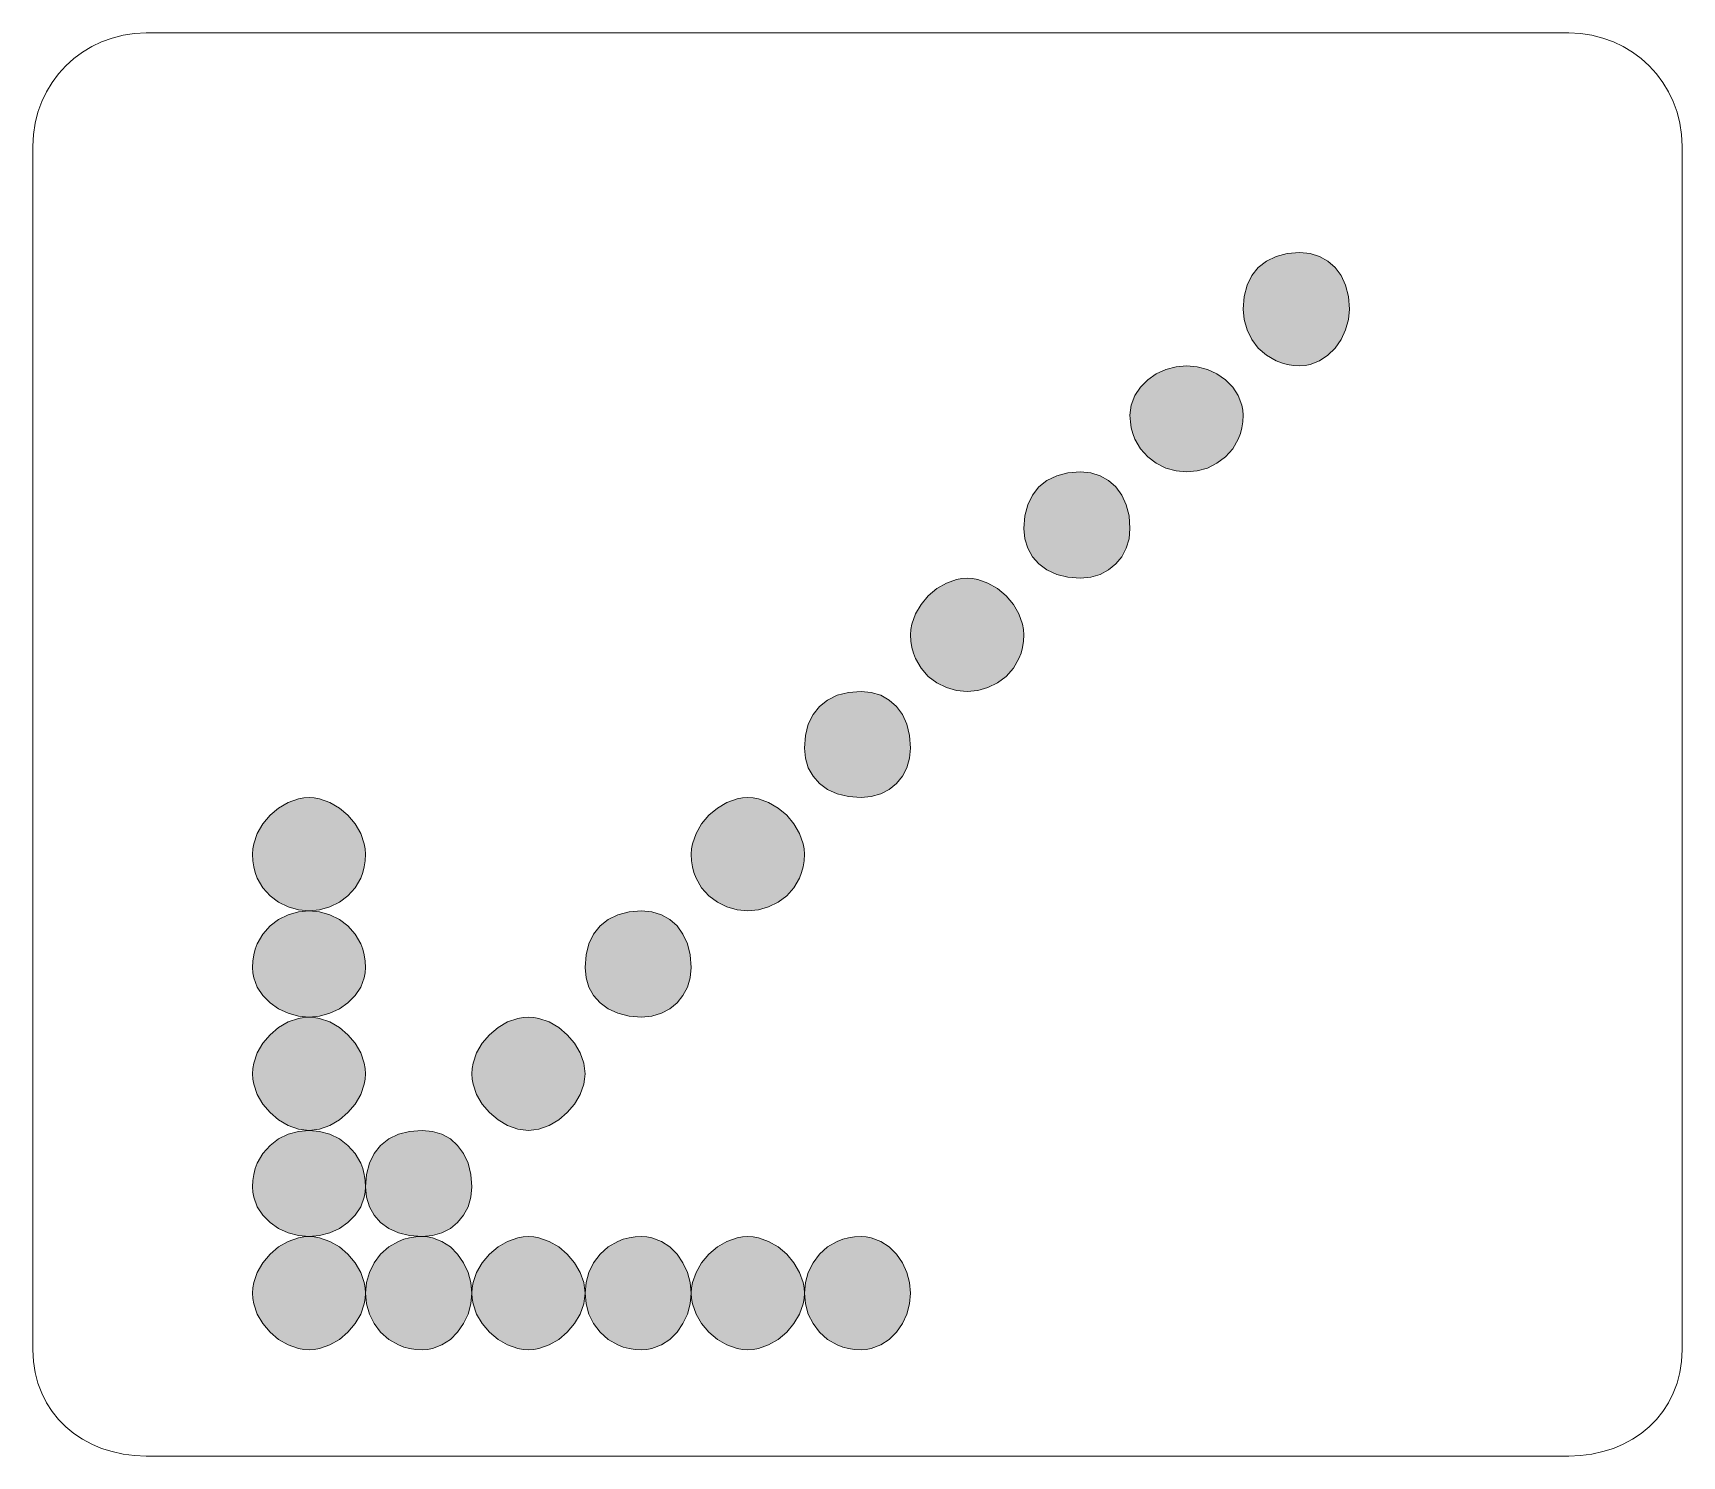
# Model space of a CAD drawing. Header units: metres. Extents: x 144 to 423, y 14 to 255.
import ezdxf

# ---------------------------------------------------------------- set-up
doc = ezdxf.new("R2010")
doc.units = ezdxf.units.M
doc.layers.add('FILL_LIME_00FF00', color=7, linetype='Continuous', true_color=0x00ff00)
doc.layers.add('STROKE_BLACK_000000', color=7, linetype='Continuous', true_color=0x000000)

msp = doc.modelspace()

# ---------------------------------------------------------------- hatches: boundary and pattern name
at = {"layer": 'FILL_LIME_00FF00', "true_color": 0x00ff00}
h = msp.add_hatch(color=7, dxfattribs=at)
h.dxf.hatch_style = 1
h.paths.add_polyline_path([(348.98, 210.7), (349.47, 212.59), (350.27, 214.23), (351.36, 215.61), (352.74, 216.7), (354.38, 217.5), (356.27, 217.99), (358.41, 218.16), (360.15, 217.99), (361.75, 217.5), (363.18, 216.7), (364.41, 215.61), (365.42, 214.23), (366.17, 212.59), (366.65, 210.7), (366.81, 208.56), (366.65, 206.77), (366.17, 205.03), (365.42, 203.41), (364.41, 201.96), (363.18, 200.73), (361.75, 199.78), (360.15, 199.18), (359.3, 199.02), (358.41, 198.96), (357.31, 199.02), (356.27, 199.18), (355.3, 199.43), (354.38, 199.78), (352.74, 200.73), (351.36, 201.96), (350.27, 203.41), (349.47, 205.03), (348.98, 206.77), (348.81, 208.56), (348.98, 210.7)])
h = msp.add_hatch(color=7, dxfattribs=at)
h.dxf.hatch_style = 1
h.paths.add_polyline_path([(329.67, 191.45), (329.83, 192.3), (330.43, 193.9), (331.38, 195.33), (332.61, 196.56), (334.06, 197.57), (335.68, 198.32), (337.42, 198.8), (339.21, 198.96), (341, 198.8), (342.73, 198.32), (344.36, 197.57), (345.81, 196.56), (347.04, 195.33), (347.98, 193.9), (348.59, 192.3), (348.75, 191.45), (348.81, 190.56), (348.75, 189.46), (348.59, 188.42), (348.34, 187.45), (347.98, 186.53), (347.04, 184.89), (345.81, 183.51), (344.36, 182.42), (342.73, 181.62), (341, 181.13), (339.21, 180.96), (337.42, 181.13), (335.68, 181.62), (334.06, 182.42), (332.61, 183.51), (331.38, 184.89), (330.43, 186.53), (330.08, 187.45), (329.83, 188.42), (329.67, 189.46), (329.61, 190.56), (329.67, 191.45)])
h = msp.add_hatch(color=7, dxfattribs=at)
h.dxf.hatch_style = 1
h.paths.add_polyline_path([(311.78, 173.5), (312.27, 175.39), (313.07, 177.03), (314.16, 178.41), (315.54, 179.5), (317.18, 180.3), (319.07, 180.79), (321.21, 180.96), (322.95, 180.79), (324.55, 180.3), (325.98, 179.5), (327.21, 178.41), (328.22, 177.03), (328.97, 175.39), (329.45, 173.5), (329.61, 171.36), (329.45, 169.62), (328.97, 168.02), (328.22, 166.59), (327.21, 165.36), (325.98, 164.35), (324.55, 163.6), (322.95, 163.12), (321.21, 162.96), (319.07, 163.12), (317.18, 163.6), (315.54, 164.35), (314.16, 165.36), (313.07, 166.59), (312.27, 168.02), (311.78, 169.62), (311.61, 171.36), (311.78, 173.5)])
h = msp.add_hatch(color=7, dxfattribs=at)
h.dxf.hatch_style = 1
h.paths.add_polyline_path([(292.47, 154.26), (292.63, 155.15), (293.23, 156.88), (294.18, 158.51), (295.41, 159.96), (296.86, 161.19), (298.48, 162.13), (300.22, 162.74), (301.11, 162.9), (302.01, 162.96), (302.91, 162.9), (303.8, 162.74), (305.53, 162.13), (307.16, 161.19), (308.61, 159.96), (309.84, 158.51), (310.78, 156.88), (311.39, 155.15), (311.55, 154.26), (311.61, 153.36), (311.55, 152.26), (311.39, 151.22), (311.14, 150.25), (310.78, 149.33), (309.84, 147.69), (308.61, 146.31), (307.16, 145.22), (305.53, 144.42), (303.8, 143.93), (302.01, 143.76), (300.22, 143.93), (298.48, 144.42), (296.86, 145.22), (295.41, 146.31), (294.18, 147.69), (293.23, 149.33), (292.88, 150.25), (292.63, 151.22), (292.47, 152.26), (292.41, 153.36), (292.47, 154.26)])
h = msp.add_hatch(color=7, dxfattribs=at)
h.dxf.hatch_style = 1
h.paths.add_polyline_path([(274.58, 136.3), (275.07, 138.19), (275.87, 139.83), (276.96, 141.21), (278.34, 142.3), (279.98, 143.1), (281.87, 143.59), (284.01, 143.76), (285.75, 143.59), (287.35, 143.1), (288.78, 142.3), (290.01, 141.21), (291.02, 139.83), (291.77, 138.19), (292.25, 136.3), (292.41, 134.16), (292.25, 132.42), (291.77, 130.82), (291.02, 129.39), (290.01, 128.16), (288.78, 127.15), (287.35, 126.4), (285.75, 125.92), (284.01, 125.76), (281.87, 125.92), (279.98, 126.4), (278.34, 127.15), (276.96, 128.16), (275.87, 129.39), (275.07, 130.82), (274.58, 132.42), (274.41, 134.16), (274.58, 136.3)])
h = msp.add_hatch(color=7, dxfattribs=at)
h.dxf.hatch_style = 1
h.paths.add_polyline_path([(180.87, 117.06), (181.03, 117.95), (181.63, 119.68), (182.58, 121.31), (183.81, 122.76), (185.26, 123.99), (186.88, 124.93), (188.62, 125.54), (189.51, 125.7), (190.41, 125.76), (191.31, 125.7), (192.2, 125.54), (193.93, 124.93), (195.56, 123.99), (197.01, 122.76), (198.24, 121.31), (199.18, 119.68), (199.79, 117.95), (199.95, 117.06), (200.01, 116.16), (199.95, 115.06), (199.79, 114.02), (199.54, 113.05), (199.18, 112.13), (198.24, 110.49), (197.01, 109.11), (195.56, 108.02), (193.93, 107.22), (192.2, 106.73), (190.41, 106.56), (188.62, 106.73), (186.88, 107.22), (185.26, 108.02), (183.81, 109.11), (182.58, 110.49), (181.63, 112.13), (181.28, 113.05), (181.03, 114.02), (180.87, 115.06), (180.81, 116.16), (180.87, 117.06)])
h = msp.add_hatch(color=7, dxfattribs=at)
h.dxf.hatch_style = 1
h.paths.add_polyline_path([(255.27, 117.06), (255.43, 117.95), (256.03, 119.68), (256.98, 121.31), (258.21, 122.76), (259.66, 123.99), (261.28, 124.93), (263.02, 125.54), (263.91, 125.7), (264.81, 125.76), (265.71, 125.7), (266.6, 125.54), (268.33, 124.93), (269.96, 123.99), (271.41, 122.76), (272.64, 121.31), (273.58, 119.68), (274.19, 117.95), (274.35, 117.06), (274.41, 116.16), (274.35, 115.06), (274.19, 114.02), (273.94, 113.05), (273.58, 112.13), (272.64, 110.49), (271.41, 109.11), (269.96, 108.02), (268.33, 107.22), (266.6, 106.73), (264.81, 106.56), (263.02, 106.73), (261.28, 107.22), (259.66, 108.02), (258.21, 109.11), (256.98, 110.49), (256.03, 112.13), (255.68, 113.05), (255.43, 114.02), (255.27, 115.06), (255.21, 116.16), (255.27, 117.06)])
h = msp.add_hatch(color=7, dxfattribs=at)
h.dxf.hatch_style = 1
h.paths.add_polyline_path([(180.87, 98.06), (181.03, 99.1), (181.28, 100.07), (181.63, 100.99), (182.58, 102.63), (183.81, 104.01), (185.26, 105.1), (186.88, 105.9), (188.62, 106.39), (190.41, 106.56), (192.2, 106.39), (193.93, 105.9), (195.56, 105.1), (197.01, 104.01), (198.24, 102.63), (199.18, 100.99), (199.54, 100.07), (199.79, 99.1), (199.95, 98.06), (200.01, 96.96), (199.95, 96.07), (199.79, 95.22), (199.18, 93.62), (198.24, 92.19), (197.01, 90.96), (195.56, 89.95), (193.93, 89.2), (192.2, 88.72), (190.41, 88.56), (188.62, 88.72), (186.88, 89.2), (185.26, 89.95), (183.81, 90.96), (182.58, 92.19), (181.63, 93.62), (181.03, 95.22), (180.87, 96.07), (180.81, 96.96), (180.87, 98.06)])
h = msp.add_hatch(color=7, dxfattribs=at)
h.dxf.hatch_style = 1
h.paths.add_polyline_path([(237.38, 99.1), (237.87, 100.99), (238.67, 102.63), (239.76, 104.01), (241.14, 105.1), (242.78, 105.9), (244.67, 106.39), (246.81, 106.56), (248.55, 106.39), (250.15, 105.9), (251.58, 105.1), (252.81, 104.01), (253.82, 102.63), (254.57, 100.99), (255.05, 99.1), (255.21, 96.96), (255.05, 95.22), (254.57, 93.62), (253.82, 92.19), (252.81, 90.96), (251.58, 89.95), (250.15, 89.2), (248.55, 88.72), (246.81, 88.56), (244.67, 88.72), (242.78, 89.2), (241.14, 89.95), (239.76, 90.96), (238.67, 92.19), (237.87, 93.62), (237.38, 95.22), (237.21, 96.96), (237.38, 99.1)])
h = msp.add_hatch(color=7, dxfattribs=at)
h.dxf.hatch_style = 1
h.paths.add_polyline_path([(180.87, 79.86), (181.03, 80.75), (181.63, 82.48), (182.58, 84.11), (183.81, 85.56), (185.26, 86.79), (186.88, 87.73), (188.62, 88.34), (189.51, 88.5), (190.41, 88.56), (191.31, 88.5), (192.2, 88.34), (193.93, 87.73), (195.56, 86.79), (197.01, 85.56), (198.24, 84.11), (199.18, 82.48), (199.79, 80.75), (199.95, 79.86), (200.01, 78.96), (199.95, 78.06), (199.79, 77.17), (199.18, 75.43), (198.24, 73.81), (197.01, 72.36), (195.56, 71.13), (193.93, 70.18), (192.2, 69.58), (191.31, 69.42), (190.41, 69.36), (189.51, 69.42), (188.62, 69.58), (186.88, 70.18), (185.26, 71.13), (183.81, 72.36), (182.58, 73.81), (181.63, 75.43), (181.03, 77.17), (180.87, 78.06), (180.81, 78.96), (180.87, 79.86)])
h = msp.add_hatch(color=7, dxfattribs=at)
h.dxf.hatch_style = 1
h.paths.add_polyline_path([(218.07, 79.86), (218.23, 80.75), (218.83, 82.48), (219.78, 84.11), (221.01, 85.56), (222.46, 86.79), (224.08, 87.73), (225.82, 88.34), (226.71, 88.5), (227.61, 88.56), (228.51, 88.5), (229.4, 88.34), (231.13, 87.73), (232.76, 86.79), (234.21, 85.56), (235.44, 84.11), (236.39, 82.48), (236.99, 80.75), (237.15, 79.86), (237.21, 78.96), (237.15, 78.06), (236.99, 77.17), (236.39, 75.43), (235.44, 73.81), (234.21, 72.36), (232.76, 71.13), (231.13, 70.18), (229.4, 69.58), (228.51, 69.42), (227.61, 69.36), (226.71, 69.42), (225.82, 69.58), (224.08, 70.18), (222.46, 71.13), (221.01, 72.36), (219.78, 73.81), (218.83, 75.43), (218.23, 77.17), (218.07, 78.06), (218.01, 78.96), (218.07, 79.86)])
h = msp.add_hatch(color=7, dxfattribs=at)
h.dxf.hatch_style = 1
h.paths.add_polyline_path([(180.87, 60.86), (181.03, 61.9), (181.28, 62.87), (181.63, 63.79), (182.58, 65.43), (183.81, 66.81), (185.26, 67.9), (186.88, 68.7), (188.62, 69.19), (190.41, 69.36), (192.2, 69.19), (193.93, 68.7), (195.56, 67.9), (197.01, 66.81), (198.24, 65.43), (199.18, 63.79), (199.54, 62.87), (199.79, 61.9), (199.95, 60.86), (200.01, 59.76), (199.95, 58.87), (199.79, 58.02), (199.18, 56.42), (198.24, 54.99), (197.01, 53.76), (195.56, 52.75), (193.93, 52), (192.2, 51.52), (190.41, 51.36), (188.62, 51.52), (186.88, 52), (185.26, 52.75), (183.81, 53.76), (182.58, 54.99), (181.63, 56.42), (181.03, 58.02), (180.87, 58.87), (180.81, 59.76), (180.87, 60.86)])
h = msp.add_hatch(color=7, dxfattribs=at)
h.dxf.hatch_style = 1
h.paths.add_polyline_path([(200.18, 61.9), (200.67, 63.79), (201.47, 65.43), (202.56, 66.81), (203.94, 67.9), (205.58, 68.7), (207.47, 69.19), (209.61, 69.36), (211.35, 69.19), (212.95, 68.7), (214.38, 67.9), (215.61, 66.81), (216.62, 65.43), (217.37, 63.79), (217.85, 61.9), (218.01, 59.76), (217.85, 58.02), (217.37, 56.42), (216.62, 54.99), (215.61, 53.76), (214.38, 52.75), (212.95, 52), (211.35, 51.52), (209.61, 51.36), (207.47, 51.52), (205.58, 52), (203.94, 52.75), (202.56, 53.76), (201.47, 54.99), (200.67, 56.42), (200.18, 58.02), (200.01, 59.76), (200.18, 61.9)])
h = msp.add_hatch(color=7, dxfattribs=at)
h.dxf.hatch_style = 1
h.paths.add_polyline_path([(180.87, 42.66), (181.03, 43.55), (181.63, 45.28), (182.58, 46.91), (183.81, 48.36), (185.26, 49.59), (186.88, 50.53), (188.62, 51.14), (189.51, 51.3), (190.41, 51.36), (191.31, 51.3), (192.2, 51.14), (193.93, 50.53), (195.56, 49.59), (197.01, 48.36), (198.24, 46.91), (199.18, 45.28), (199.79, 43.55), (199.95, 42.66), (200.01, 41.76), (199.95, 40.86), (199.79, 39.97), (199.18, 38.23), (198.24, 36.61), (197.01, 35.16), (195.56, 33.93), (193.93, 32.98), (192.2, 32.38), (191.31, 32.22), (190.41, 32.16), (189.51, 32.22), (188.62, 32.38), (186.88, 32.98), (185.26, 33.93), (183.81, 35.16), (182.58, 36.61), (181.63, 38.23), (181.03, 39.97), (180.87, 40.86), (180.81, 41.76), (180.87, 42.66)])
h = msp.add_hatch(color=7, dxfattribs=at)
h.dxf.hatch_style = 1
h.paths.add_polyline_path([(200.18, 43.55), (200.67, 45.28), (201.47, 46.91), (202.56, 48.36), (203.94, 49.59), (205.58, 50.53), (206.5, 50.89), (207.47, 51.14), (208.51, 51.3), (209.61, 51.36), (210.5, 51.3), (211.35, 51.14), (212.95, 50.53), (214.38, 49.59), (215.61, 48.36), (216.62, 46.91), (217.37, 45.28), (217.85, 43.55), (218.01, 41.76), (217.85, 39.97), (217.37, 38.23), (216.62, 36.61), (215.61, 35.16), (214.38, 33.93), (212.95, 32.98), (211.35, 32.38), (210.5, 32.22), (209.61, 32.16), (208.51, 32.22), (207.47, 32.38), (206.5, 32.63), (205.58, 32.98), (203.94, 33.93), (202.56, 35.16), (201.47, 36.61), (200.67, 38.23), (200.18, 39.97), (200.01, 41.76), (200.18, 43.55)])
h = msp.add_hatch(color=7, dxfattribs=at)
h.dxf.hatch_style = 1
h.paths.add_polyline_path([(218.07, 42.66), (218.23, 43.55), (218.83, 45.28), (219.78, 46.91), (221.01, 48.36), (222.46, 49.59), (224.08, 50.53), (225.82, 51.14), (226.71, 51.3), (227.61, 51.36), (228.51, 51.3), (229.4, 51.14), (231.13, 50.53), (232.76, 49.59), (234.21, 48.36), (235.44, 46.91), (236.39, 45.28), (236.99, 43.55), (237.15, 42.66), (237.21, 41.76), (237.15, 40.86), (236.99, 39.97), (236.39, 38.23), (235.44, 36.61), (234.21, 35.16), (232.76, 33.93), (231.13, 32.98), (229.4, 32.38), (228.51, 32.22), (227.61, 32.16), (226.71, 32.22), (225.82, 32.38), (224.08, 32.98), (222.46, 33.93), (221.01, 35.16), (219.78, 36.61), (218.83, 38.23), (218.23, 39.97), (218.07, 40.86), (218.01, 41.76), (218.07, 42.66)])
h = msp.add_hatch(color=7, dxfattribs=at)
h.dxf.hatch_style = 1
h.paths.add_polyline_path([(237.38, 43.55), (237.87, 45.28), (238.67, 46.91), (239.76, 48.36), (241.14, 49.59), (242.78, 50.53), (243.7, 50.89), (244.67, 51.14), (245.71, 51.3), (246.81, 51.36), (247.7, 51.3), (248.55, 51.14), (250.15, 50.53), (251.58, 49.59), (252.81, 48.36), (253.82, 46.91), (254.57, 45.28), (255.05, 43.55), (255.21, 41.76), (255.05, 39.97), (254.57, 38.23), (253.82, 36.61), (252.81, 35.16), (251.58, 33.93), (250.15, 32.98), (248.55, 32.38), (247.7, 32.22), (246.81, 32.16), (245.71, 32.22), (244.67, 32.38), (243.7, 32.63), (242.78, 32.98), (241.14, 33.93), (239.76, 35.16), (238.67, 36.61), (237.87, 38.23), (237.38, 39.97), (237.21, 41.76), (237.38, 43.55)])
h = msp.add_hatch(color=7, dxfattribs=at)
h.dxf.hatch_style = 1
h.paths.add_polyline_path([(255.27, 42.66), (255.43, 43.55), (256.03, 45.28), (256.98, 46.91), (258.21, 48.36), (259.66, 49.59), (261.28, 50.53), (263.02, 51.14), (263.91, 51.3), (264.81, 51.36), (265.71, 51.3), (266.6, 51.14), (268.33, 50.53), (269.96, 49.59), (271.41, 48.36), (272.64, 46.91), (273.58, 45.28), (274.19, 43.55), (274.35, 42.66), (274.41, 41.76), (274.35, 40.86), (274.19, 39.97), (273.58, 38.23), (272.64, 36.61), (271.41, 35.16), (269.96, 33.93), (268.33, 32.98), (266.6, 32.38), (265.71, 32.22), (264.81, 32.16), (263.91, 32.22), (263.02, 32.38), (261.28, 32.98), (259.66, 33.93), (258.21, 35.16), (256.98, 36.61), (256.03, 38.23), (255.43, 39.97), (255.27, 40.86), (255.21, 41.76), (255.27, 42.66)])
h = msp.add_hatch(color=7, dxfattribs=at)
h.dxf.hatch_style = 1
h.paths.add_polyline_path([(274.58, 43.55), (275.07, 45.28), (275.87, 46.91), (276.96, 48.36), (278.34, 49.59), (279.98, 50.53), (280.9, 50.89), (281.87, 51.14), (282.91, 51.3), (284.01, 51.36), (284.9, 51.3), (285.75, 51.14), (287.35, 50.53), (288.78, 49.59), (290.01, 48.36), (291.02, 46.91), (291.77, 45.28), (292.25, 43.55), (292.41, 41.76), (292.25, 39.97), (291.77, 38.23), (291.02, 36.61), (290.01, 35.16), (288.78, 33.93), (287.35, 32.98), (285.75, 32.38), (284.9, 32.22), (284.01, 32.16), (282.91, 32.22), (281.87, 32.38), (280.9, 32.63), (279.98, 32.98), (278.34, 33.93), (276.96, 35.16), (275.87, 36.61), (275.07, 38.23), (274.58, 39.97), (274.41, 41.76), (274.58, 43.55)])

# ---------------------------------------------------------------- linework, layer by layer
at = {"layer": 'FILL_LIME_00FF00', "lineweight": 0, "true_color": 0x00ff00}
for points in [[(348.98, 210.7), (349.47, 212.59), (350.27, 214.23), (351.36, 215.61), (352.74, 216.7), (354.38, 217.5), (356.27, 217.99), (358.41, 218.16), (360.15, 217.99), (361.75, 217.5), (363.18, 216.7), (364.41, 215.61), (365.42, 214.23), (366.17, 212.59), (366.65, 210.7), (366.81, 208.56), (366.65, 206.77), (366.17, 205.03), (365.42, 203.41), (364.41, 201.96), (363.18, 200.73), (361.75, 199.78), (360.15, 199.18), (359.3, 199.02), (358.41, 198.96), (357.31, 199.02), (356.27, 199.18), (355.3, 199.43), (354.38, 199.78), (352.74, 200.73), (351.36, 201.96), (350.27, 203.41), (349.47, 205.03), (348.98, 206.77), (348.81, 208.56)], [(329.67, 191.45), (329.83, 192.3), (330.43, 193.9), (331.38, 195.33), (332.61, 196.56), (334.06, 197.57), (335.68, 198.32), (337.42, 198.8), (339.21, 198.96), (341, 198.8), (342.73, 198.32), (344.36, 197.57), (345.81, 196.56), (347.04, 195.33), (347.98, 193.9), (348.59, 192.3), (348.75, 191.45), (348.81, 190.56), (348.75, 189.46), (348.59, 188.42), (348.34, 187.45), (347.98, 186.53), (347.04, 184.89), (345.81, 183.51), (344.36, 182.42), (342.73, 181.62), (341, 181.13), (339.21, 180.96), (337.42, 181.13), (335.68, 181.62), (334.06, 182.42), (332.61, 183.51), (331.38, 184.89), (330.43, 186.53), (330.08, 187.45), (329.83, 188.42), (329.67, 189.46), (329.61, 190.56)], [(311.78, 173.5), (312.27, 175.39), (313.07, 177.03), (314.16, 178.41), (315.54, 179.5), (317.18, 180.3), (319.07, 180.79), (321.21, 180.96), (322.95, 180.79), (324.55, 180.3), (325.98, 179.5), (327.21, 178.41), (328.22, 177.03), (328.97, 175.39), (329.45, 173.5), (329.61, 171.36), (329.45, 169.62), (328.97, 168.02), (328.22, 166.59), (327.21, 165.36), (325.98, 164.35), (324.55, 163.6), (322.95, 163.12), (321.21, 162.96), (319.07, 163.12), (317.18, 163.6), (315.54, 164.35), (314.16, 165.36), (313.07, 166.59), (312.27, 168.02), (311.78, 169.62), (311.61, 171.36)], [(292.47, 154.26), (292.63, 155.15), (293.23, 156.88), (294.18, 158.51), (295.41, 159.96), (296.86, 161.19), (298.48, 162.13), (300.22, 162.74), (301.11, 162.9), (302.01, 162.96), (302.91, 162.9), (303.8, 162.74), (305.53, 162.13), (307.16, 161.19), (308.61, 159.96), (309.84, 158.51), (310.78, 156.88), (311.39, 155.15), (311.55, 154.26), (311.61, 153.36), (311.55, 152.26), (311.39, 151.22), (311.14, 150.25), (310.78, 149.33), (309.84, 147.69), (308.61, 146.31), (307.16, 145.22), (305.53, 144.42), (303.8, 143.93), (302.01, 143.76), (300.22, 143.93), (298.48, 144.42), (296.86, 145.22), (295.41, 146.31), (294.18, 147.69), (293.23, 149.33), (292.88, 150.25), (292.63, 151.22), (292.47, 152.26), (292.41, 153.36)], [(274.58, 136.3), (275.07, 138.19), (275.87, 139.83), (276.96, 141.21), (278.34, 142.3), (279.98, 143.1), (281.87, 143.59), (284.01, 143.76), (285.75, 143.59), (287.35, 143.1), (288.78, 142.3), (290.01, 141.21), (291.02, 139.83), (291.77, 138.19), (292.25, 136.3), (292.41, 134.16), (292.25, 132.42), (291.77, 130.82), (291.02, 129.39), (290.01, 128.16), (288.78, 127.15), (287.35, 126.4), (285.75, 125.92), (284.01, 125.76), (281.87, 125.92), (279.98, 126.4), (278.34, 127.15), (276.96, 128.16), (275.87, 129.39), (275.07, 130.82), (274.58, 132.42), (274.41, 134.16)], [(180.87, 117.06), (181.03, 117.95), (181.63, 119.68), (182.58, 121.31), (183.81, 122.76), (185.26, 123.99), (186.88, 124.93), (188.62, 125.54), (189.51, 125.7), (190.41, 125.76), (191.31, 125.7), (192.2, 125.54), (193.93, 124.93), (195.56, 123.99), (197.01, 122.76), (198.24, 121.31), (199.18, 119.68), (199.79, 117.95), (199.95, 117.06), (200.01, 116.16), (199.95, 115.06), (199.79, 114.02), (199.54, 113.05), (199.18, 112.13), (198.24, 110.49), (197.01, 109.11), (195.56, 108.02), (193.93, 107.22), (192.2, 106.73), (190.41, 106.56), (188.62, 106.73), (186.88, 107.22), (185.26, 108.02), (183.81, 109.11), (182.58, 110.49), (181.63, 112.13), (181.28, 113.05), (181.03, 114.02), (180.87, 115.06), (180.81, 116.16)], [(255.27, 117.06), (255.43, 117.95), (256.03, 119.68), (256.98, 121.31), (258.21, 122.76), (259.66, 123.99), (261.28, 124.93), (263.02, 125.54), (263.91, 125.7), (264.81, 125.76), (265.71, 125.7), (266.6, 125.54), (268.33, 124.93), (269.96, 123.99), (271.41, 122.76), (272.64, 121.31), (273.58, 119.68), (274.19, 117.95), (274.35, 117.06), (274.41, 116.16), (274.35, 115.06), (274.19, 114.02), (273.94, 113.05), (273.58, 112.13), (272.64, 110.49), (271.41, 109.11), (269.96, 108.02), (268.33, 107.22), (266.6, 106.73), (264.81, 106.56), (263.02, 106.73), (261.28, 107.22), (259.66, 108.02), (258.21, 109.11), (256.98, 110.49), (256.03, 112.13), (255.68, 113.05), (255.43, 114.02), (255.27, 115.06), (255.21, 116.16)], [(180.87, 98.06), (181.03, 99.1), (181.28, 100.07), (181.63, 100.99), (182.58, 102.63), (183.81, 104.01), (185.26, 105.1), (186.88, 105.9), (188.62, 106.39), (190.41, 106.56), (192.2, 106.39), (193.93, 105.9), (195.56, 105.1), (197.01, 104.01), (198.24, 102.63), (199.18, 100.99), (199.54, 100.07), (199.79, 99.1), (199.95, 98.06), (200.01, 96.96), (199.95, 96.07), (199.79, 95.22), (199.18, 93.62), (198.24, 92.19), (197.01, 90.96), (195.56, 89.95), (193.93, 89.2), (192.2, 88.72), (190.41, 88.56), (188.62, 88.72), (186.88, 89.2), (185.26, 89.95), (183.81, 90.96), (182.58, 92.19), (181.63, 93.62), (181.03, 95.22), (180.87, 96.07), (180.81, 96.96)], [(237.38, 99.1), (237.87, 100.99), (238.67, 102.63), (239.76, 104.01), (241.14, 105.1), (242.78, 105.9), (244.67, 106.39), (246.81, 106.56), (248.55, 106.39), (250.15, 105.9), (251.58, 105.1), (252.81, 104.01), (253.82, 102.63), (254.57, 100.99), (255.05, 99.1), (255.21, 96.96), (255.05, 95.22), (254.57, 93.62), (253.82, 92.19), (252.81, 90.96), (251.58, 89.95), (250.15, 89.2), (248.55, 88.72), (246.81, 88.56), (244.67, 88.72), (242.78, 89.2), (241.14, 89.95), (239.76, 90.96), (238.67, 92.19), (237.87, 93.62), (237.38, 95.22), (237.21, 96.96)], [(180.87, 79.86), (181.03, 80.75), (181.63, 82.48), (182.58, 84.11), (183.81, 85.56), (185.26, 86.79), (186.88, 87.73), (188.62, 88.34), (189.51, 88.5), (190.41, 88.56), (191.31, 88.5), (192.2, 88.34), (193.93, 87.73), (195.56, 86.79), (197.01, 85.56), (198.24, 84.11), (199.18, 82.48), (199.79, 80.75), (199.95, 79.86), (200.01, 78.96), (199.95, 78.06), (199.79, 77.17), (199.18, 75.43), (198.24, 73.81), (197.01, 72.36), (195.56, 71.13), (193.93, 70.18), (192.2, 69.58), (191.31, 69.42), (190.41, 69.36), (189.51, 69.42), (188.62, 69.58), (186.88, 70.18), (185.26, 71.13), (183.81, 72.36), (182.58, 73.81), (181.63, 75.43), (181.03, 77.17), (180.87, 78.06), (180.81, 78.96)], [(218.07, 79.86), (218.23, 80.75), (218.83, 82.48), (219.78, 84.11), (221.01, 85.56), (222.46, 86.79), (224.08, 87.73), (225.82, 88.34), (226.71, 88.5), (227.61, 88.56), (228.51, 88.5), (229.4, 88.34), (231.13, 87.73), (232.76, 86.79), (234.21, 85.56), (235.44, 84.11), (236.39, 82.48), (236.99, 80.75), (237.15, 79.86), (237.21, 78.96), (237.15, 78.06), (236.99, 77.17), (236.39, 75.43), (235.44, 73.81), (234.21, 72.36), (232.76, 71.13), (231.13, 70.18), (229.4, 69.58), (228.51, 69.42), (227.61, 69.36), (226.71, 69.42), (225.82, 69.58), (224.08, 70.18), (222.46, 71.13), (221.01, 72.36), (219.78, 73.81), (218.83, 75.43), (218.23, 77.17), (218.07, 78.06), (218.01, 78.96)], [(180.87, 60.86), (181.03, 61.9), (181.28, 62.87), (181.63, 63.79), (182.58, 65.43), (183.81, 66.81), (185.26, 67.9), (186.88, 68.7), (188.62, 69.19), (190.41, 69.36), (192.2, 69.19), (193.93, 68.7), (195.56, 67.9), (197.01, 66.81), (198.24, 65.43), (199.18, 63.79), (199.54, 62.87), (199.79, 61.9), (199.95, 60.86), (200.01, 59.76), (199.95, 58.87), (199.79, 58.02), (199.18, 56.42), (198.24, 54.99), (197.01, 53.76), (195.56, 52.75), (193.93, 52), (192.2, 51.52), (190.41, 51.36), (188.62, 51.52), (186.88, 52), (185.26, 52.75), (183.81, 53.76), (182.58, 54.99), (181.63, 56.42), (181.03, 58.02), (180.87, 58.87), (180.81, 59.76)], [(200.18, 61.9), (200.67, 63.79), (201.47, 65.43), (202.56, 66.81), (203.94, 67.9), (205.58, 68.7), (207.47, 69.19), (209.61, 69.36), (211.35, 69.19), (212.95, 68.7), (214.38, 67.9), (215.61, 66.81), (216.62, 65.43), (217.37, 63.79), (217.85, 61.9), (218.01, 59.76), (217.85, 58.02), (217.37, 56.42), (216.62, 54.99), (215.61, 53.76), (214.38, 52.75), (212.95, 52), (211.35, 51.52), (209.61, 51.36), (207.47, 51.52), (205.58, 52), (203.94, 52.75), (202.56, 53.76), (201.47, 54.99), (200.67, 56.42), (200.18, 58.02), (200.01, 59.76)], [(180.87, 42.66), (181.03, 43.55), (181.63, 45.28), (182.58, 46.91), (183.81, 48.36), (185.26, 49.59), (186.88, 50.53), (188.62, 51.14), (189.51, 51.3), (190.41, 51.36), (191.31, 51.3), (192.2, 51.14), (193.93, 50.53), (195.56, 49.59), (197.01, 48.36), (198.24, 46.91), (199.18, 45.28), (199.79, 43.55), (199.95, 42.66), (200.01, 41.76), (199.95, 40.86), (199.79, 39.97), (199.18, 38.23), (198.24, 36.61), (197.01, 35.16), (195.56, 33.93), (193.93, 32.98), (192.2, 32.38), (191.31, 32.22), (190.41, 32.16), (189.51, 32.22), (188.62, 32.38), (186.88, 32.98), (185.26, 33.93), (183.81, 35.16), (182.58, 36.61), (181.63, 38.23), (181.03, 39.97), (180.87, 40.86), (180.81, 41.76)], [(200.18, 43.55), (200.67, 45.28), (201.47, 46.91), (202.56, 48.36), (203.94, 49.59), (205.58, 50.53), (206.5, 50.89), (207.47, 51.14), (208.51, 51.3), (209.61, 51.36), (210.5, 51.3), (211.35, 51.14), (212.95, 50.53), (214.38, 49.59), (215.61, 48.36), (216.62, 46.91), (217.37, 45.28), (217.85, 43.55), (218.01, 41.76), (217.85, 39.97), (217.37, 38.23), (216.62, 36.61), (215.61, 35.16), (214.38, 33.93), (212.95, 32.98), (211.35, 32.38), (210.5, 32.22), (209.61, 32.16), (208.51, 32.22), (207.47, 32.38), (206.5, 32.63), (205.58, 32.98), (203.94, 33.93), (202.56, 35.16), (201.47, 36.61), (200.67, 38.23), (200.18, 39.97), (200.01, 41.76)], [(218.07, 42.66), (218.23, 43.55), (218.83, 45.28), (219.78, 46.91), (221.01, 48.36), (222.46, 49.59), (224.08, 50.53), (225.82, 51.14), (226.71, 51.3), (227.61, 51.36), (228.51, 51.3), (229.4, 51.14), (231.13, 50.53), (232.76, 49.59), (234.21, 48.36), (235.44, 46.91), (236.39, 45.28), (236.99, 43.55), (237.15, 42.66), (237.21, 41.76), (237.15, 40.86), (236.99, 39.97), (236.39, 38.23), (235.44, 36.61), (234.21, 35.16), (232.76, 33.93), (231.13, 32.98), (229.4, 32.38), (228.51, 32.22), (227.61, 32.16), (226.71, 32.22), (225.82, 32.38), (224.08, 32.98), (222.46, 33.93), (221.01, 35.16), (219.78, 36.61), (218.83, 38.23), (218.23, 39.97), (218.07, 40.86), (218.01, 41.76)], [(237.38, 43.55), (237.87, 45.28), (238.67, 46.91), (239.76, 48.36), (241.14, 49.59), (242.78, 50.53), (243.7, 50.89), (244.67, 51.14), (245.71, 51.3), (246.81, 51.36), (247.7, 51.3), (248.55, 51.14), (250.15, 50.53), (251.58, 49.59), (252.81, 48.36), (253.82, 46.91), (254.57, 45.28), (255.05, 43.55), (255.21, 41.76), (255.05, 39.97), (254.57, 38.23), (253.82, 36.61), (252.81, 35.16), (251.58, 33.93), (250.15, 32.98), (248.55, 32.38), (247.7, 32.22), (246.81, 32.16), (245.71, 32.22), (244.67, 32.38), (243.7, 32.63), (242.78, 32.98), (241.14, 33.93), (239.76, 35.16), (238.67, 36.61), (237.87, 38.23), (237.38, 39.97), (237.21, 41.76)], [(255.27, 42.66), (255.43, 43.55), (256.03, 45.28), (256.98, 46.91), (258.21, 48.36), (259.66, 49.59), (261.28, 50.53), (263.02, 51.14), (263.91, 51.3), (264.81, 51.36), (265.71, 51.3), (266.6, 51.14), (268.33, 50.53), (269.96, 49.59), (271.41, 48.36), (272.64, 46.91), (273.58, 45.28), (274.19, 43.55), (274.35, 42.66), (274.41, 41.76), (274.35, 40.86), (274.19, 39.97), (273.58, 38.23), (272.64, 36.61), (271.41, 35.16), (269.96, 33.93), (268.33, 32.98), (266.6, 32.38), (265.71, 32.22), (264.81, 32.16), (263.91, 32.22), (263.02, 32.38), (261.28, 32.98), (259.66, 33.93), (258.21, 35.16), (256.98, 36.61), (256.03, 38.23), (255.43, 39.97), (255.27, 40.86), (255.21, 41.76)], [(274.58, 43.55), (275.07, 45.28), (275.87, 46.91), (276.96, 48.36), (278.34, 49.59), (279.98, 50.53), (280.9, 50.89), (281.87, 51.14), (282.91, 51.3), (284.01, 51.36), (284.9, 51.3), (285.75, 51.14), (287.35, 50.53), (288.78, 49.59), (290.01, 48.36), (291.02, 46.91), (291.77, 45.28), (292.25, 43.55), (292.41, 41.76), (292.25, 39.97), (291.77, 38.23), (291.02, 36.61), (290.01, 35.16), (288.78, 33.93), (287.35, 32.98), (285.75, 32.38), (284.9, 32.22), (284.01, 32.16), (282.91, 32.22), (281.87, 32.38), (280.9, 32.63), (279.98, 32.98), (278.34, 33.93), (276.96, 35.16), (275.87, 36.61), (275.07, 38.23), (274.58, 39.97), (274.41, 41.76)]]:
    msp.add_lwpolyline(points, close=True, dxfattribs=at)
at = {"layer": 'STROKE_BLACK_000000', "lineweight": 0, "true_color": 0x000000}
msp.add_lwpolyline([(423.21, 32.16), (423.21, 236.16), (423.11, 238.16), (422.83, 240.09), (422.36, 241.94), (421.73, 243.72), (420.93, 245.4), (419.98, 246.98), (418.89, 248.45), (417.66, 249.81), (416.3, 251.04), (414.83, 252.13), (413.25, 253.08), (411.57, 253.88), (409.79, 254.51), (407.94, 254.98), (406.01, 255.26), (404.01, 255.36), (162.81, 255.36), (160.81, 255.26), (158.88, 254.98), (157.03, 254.51), (155.25, 253.88), (153.57, 253.08), (151.99, 252.13), (150.52, 251.04), (149.16, 249.81), (147.93, 248.45), (146.84, 246.98), (145.89, 245.4), (145.09, 243.72), (144.46, 241.94), (143.99, 240.09), (143.71, 238.16), (143.61, 236.16), (143.61, 32.16), (143.71, 30.18), (143.99, 28.29), (144.46, 26.49), (145.09, 24.79), (145.89, 23.2), (146.84, 21.72), (147.93, 20.35), (149.16, 19.11), (150.52, 17.99), (151.99, 17.01), (153.57, 16.16), (155.25, 15.45), (157.03, 14.9), (158.88, 14.49), (160.81, 14.24), (162.81, 14.16), (404.01, 14.16), (406.01, 14.24), (407.94, 14.49), (409.79, 14.9), (411.57, 15.45), (413.25, 16.16), (414.83, 17.01), (416.3, 17.99), (417.66, 19.11), (418.89, 20.35), (419.98, 21.72), (420.93, 23.2), (421.73, 24.79), (422.36, 26.49), (422.83, 28.29), (423.11, 30.18), (423.21, 32.16)], dxfattribs=at)

doc.saveas('drawing.dxf')
